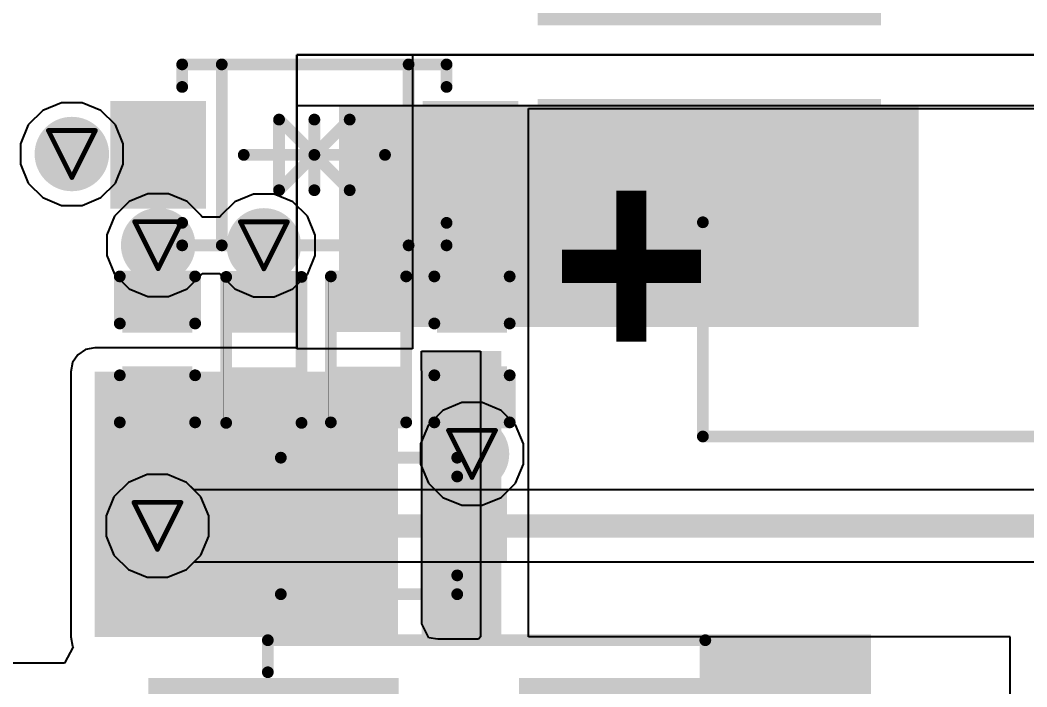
# Model space of a CAD drawing. Header units: inches. Extents: x -6 to 385, y -2 to 102.
# Drawn here: x 4.95 to 15.81, y 29.33 to 36.52 of the extents above; entities that cross this region are included whole.
import ezdxf

# ---------------------------------------------------------------- set-up
doc = ezdxf.new("R2010")
doc.units = ezdxf.units.IN
for name, color, linetype in [('Bottom Layer', 5, 'Continuous'), ('Bottom Overlay', 54, 'Continuous'), ('Bottom Paste', 16, 'Continuous'), ('Bottom Solder', 6, 'Continuous'), ('Drill Drawing', 1, 'Continuous'), ('Layer 1', 16, 'Continuous'), ('Layer 2', 76, 'Continuous'), ('Top Layer', 1, 'Continuous'), ('Top Solder', 216, 'Continuous'), ('Via Holes', 16, 'Continuous')]:
    doc.layers.add(name, color=color, linetype=linetype)
doc.styles.add('Arial Black_Bold', font='', dxfattribs={"height": 0.2})
doc.styles.get('Arial Black_Bold').set_extended_font_data('Arial Black', bold=True)

# ---------------------------------------------------------------- blocks, each defined once
blk = doc.blocks.new('R___0402_B_91')
at = {"layer": 'Bottom Layer'}
for points in [[(-0.2413, 0.3175), (-0.2412999999999999, -0.3175), (-0.6985, -0.3175), (-0.6985, 0.3175)], [(0.6985, 0.3175), (0.6985, -0.3175), (0.2413, -0.3175), (0.2412999999999999, 0.3175)]]:
    blk.add_hatch(color=5, dxfattribs=at).paths.add_polyline_path(points)
at = {"layer": 'Bottom Paste'}
for points in [[(-0.2413, 0.3175), (-0.2412999999999999, -0.3175), (-0.6985, -0.3175), (-0.6985, 0.3175)], [(0.6985, 0.3175), (0.6985, -0.3175), (0.2413, -0.3175), (0.2412999999999999, 0.3175)]]:
    blk.add_hatch(color=16, dxfattribs=at).paths.add_polyline_path(points)
at = {"layer": 'Bottom Solder'}
for points in [[(-0.18629884, 0.37250116), (-0.1862988399999999, -0.37250116), (-0.75350116, -0.37250116), (-0.75350116, 0.37250116)], [(0.75350116, 0.37250116), (0.75350116, -0.37250116), (0.18629884, -0.37250116), (0.1862988399999999, 0.37250116)]]:
    blk.add_hatch(color=6, dxfattribs=at).paths.add_polyline_path(points)
at = {"layer": 'Bottom Overlay'}
for points in [[(-0.7874, 0.4064, 0.127, 0.127, 0), (-0.7874, -0.4064, 0.127, 0.127, 0)], [(-0.7874, 0.4064, 0.127, 0.127, 0), (0.7874, 0.4064, 0.127, 0.127, 0)], [(0.7874, 0.4064, 0.127, 0.127, 0), (0.7874, -0.4064, 0.127, 0.127, 0)], [(-0.8128, 0.4317974599999999, 0.0032258, 0.0032258, 0), (0.8128, 0.4317974599999999, 0.0032258, 0.0032258, 0)], [(-0.7874, -0.4064, 0.127, 0.127, 0), (0.7874, -0.4064, 0.127, 0.127, 0)]]:
    blk.add_lwpolyline(points, format="xyseb", dxfattribs=at)
for points in [[(-0.8191499999999999, 0.4064, 0.0635, 0.0635, 1), (-0.7556499999999999, 0.4064, 0.0635, 0.0635, 1)], [(-0.8191499999999999, 0.4064, 0.0635, 0.0635, 1), (-0.7556499999999999, 0.4064, 0.0635, 0.0635, 1)], [(0.7556499999999999, 0.4064, 0.0635, 0.0635, 1), (0.8191499999999999, 0.4064, 0.0635, 0.0635, 1)], [(0.7556499999999999, 0.4064, 0.0635, 0.0635, 1), (0.8191499999999999, 0.4064, 0.0635, 0.0635, 1)], [(-0.81360518, 0.4317974599999999, 0.0016129, 0.0016129, 1), (-0.8119948199999999, 0.4317974599999999, 0.0016129, 0.0016129, 1)], [(0.8119948199999999, 0.4317974599999999, 0.0016129, 0.0016129, 1), (0.81360518, 0.4317974599999999, 0.0016129, 0.0016129, 1)], [(-0.8191499999999999, -0.4064, 0.0635, 0.0635, 1), (-0.7556499999999999, -0.4064, 0.0635, 0.0635, 1)], [(-0.8191499999999999, -0.4064, 0.0635, 0.0635, 1), (-0.7556499999999999, -0.4064, 0.0635, 0.0635, 1)], [(0.7556499999999999, -0.4064, 0.0635, 0.0635, 1), (0.8191499999999999, -0.4064, 0.0635, 0.0635, 1)], [(0.7556499999999999, -0.4064, 0.0635, 0.0635, 1), (0.8191499999999999, -0.4064, 0.0635, 0.0635, 1)]]:
    blk.add_lwpolyline(points, format="xyseb", close=True, dxfattribs=at)
blk = doc.blocks.new('R___0402_B_92')
at = {"layer": 'Bottom Layer'}
for points in [[(-0.2413, 0.3175), (-0.2412999999999999, -0.3175), (-0.6985, -0.3175), (-0.6985, 0.3175)], [(0.6985, 0.3175), (0.6985, -0.3175), (0.2413, -0.3175), (0.2412999999999999, 0.3175)]]:
    blk.add_hatch(color=5, dxfattribs=at).paths.add_polyline_path(points)
at = {"layer": 'Bottom Paste'}
for points in [[(-0.2413, 0.3175), (-0.2412999999999999, -0.3175), (-0.6985, -0.3175), (-0.6985, 0.3175)], [(0.6985, 0.3175), (0.6985, -0.3175), (0.2413, -0.3175), (0.2412999999999999, 0.3175)]]:
    blk.add_hatch(color=16, dxfattribs=at).paths.add_polyline_path(points)
at = {"layer": 'Bottom Solder'}
for points in [[(-0.18629884, 0.37250116), (-0.1862988399999999, -0.37250116), (-0.75350116, -0.37250116), (-0.75350116, 0.37250116)], [(0.75350116, 0.37250116), (0.75350116, -0.37250116), (0.18629884, -0.37250116), (0.1862988399999999, 0.37250116)]]:
    blk.add_hatch(color=6, dxfattribs=at).paths.add_polyline_path(points)
at = {"layer": 'Bottom Overlay'}
for points in [[(-0.7874, 0.4064, 0.127, 0.127, 0), (-0.7874, -0.4064, 0.127, 0.127, 0)], [(-0.7874, 0.4064, 0.127, 0.127, 0), (0.7874, 0.4064, 0.127, 0.127, 0)], [(0.7874, 0.4064, 0.127, 0.127, 0), (0.7874, -0.4064, 0.127, 0.127, 0)], [(-0.8127974599999999, 0.4318, 0.0032258, 0.0032258, 0), (0.8128, 0.4318, 0.0032258, 0.0032258, 0)], [(-0.7874, -0.4064, 0.127, 0.127, 0), (0.7874, -0.4064, 0.127, 0.127, 0)]]:
    blk.add_lwpolyline(points, format="xyseb", dxfattribs=at)
for points in [[(-0.8191499999999999, 0.4064, 0.0635, 0.0635, 1), (-0.7556499999999999, 0.4064, 0.0635, 0.0635, 1)], [(-0.8191499999999999, 0.4064, 0.0635, 0.0635, 1), (-0.7556499999999999, 0.4064, 0.0635, 0.0635, 1)], [(0.7556499999999999, 0.4064, 0.0635, 0.0635, 1), (0.8191499999999999, 0.4064, 0.0635, 0.0635, 1)], [(0.7556499999999999, 0.4064, 0.0635, 0.0635, 1), (0.8191499999999999, 0.4064, 0.0635, 0.0635, 1)], [(-0.8136026399999999, 0.4318, 0.0016129, 0.0016129, 1), (-0.81199228, 0.4318, 0.0016129, 0.0016129, 1)], [(0.8119948199999999, 0.4318, 0.0016129, 0.0016129, 1), (0.81360518, 0.4318, 0.0016129, 0.0016129, 1)], [(-0.8191499999999999, -0.4064, 0.0635, 0.0635, 1), (-0.7556499999999999, -0.4064, 0.0635, 0.0635, 1)], [(-0.8191499999999999, -0.4064, 0.0635, 0.0635, 1), (-0.7556499999999999, -0.4064, 0.0635, 0.0635, 1)], [(0.7556499999999999, -0.4064, 0.0635, 0.0635, 1), (0.8191499999999999, -0.4064, 0.0635, 0.0635, 1)], [(0.7556499999999999, -0.4064, 0.0635, 0.0635, 1), (0.8191499999999999, -0.4064, 0.0635, 0.0635, 1)]]:
    blk.add_lwpolyline(points, format="xyseb", close=True, dxfattribs=at)
blk = doc.blocks.new('WAFER_PH2_0_2PWB_B_137')
at = {"layer": 'Bottom Layer'}
blk.add_hatch(color=5, dxfattribs=at).paths.add_polyline_path([(0.5000002699999999, -1.09999907), (1.50000081, -1.09999907), (1.50000081, -4.59999969), (0.5000002699999999, -4.59999969)])
at = {"layer": 'Bottom Paste'}
blk.add_hatch(color=16, dxfattribs=at).paths.add_polyline_path([(0.5000002699999999, -1.09999907), (1.50000081, -1.09999907), (1.50000081, -4.59999969), (0.5000002699999999, -4.59999969)])
at = {"layer": 'Bottom Solder'}
for points in [[(-1.60160081, -0.99839907), (-0.3984002699999999, -0.99839907), (-0.3984002699999999, -4.70159969), (-1.60160081, -4.70159969)], [(0.3984002699999999, -0.99839907), (1.60160081, -0.99839907), (1.60160081, -4.70159969), (0.3984002699999999, -4.70159969)]]:
    blk.add_hatch(color=6, dxfattribs=at).paths.add_polyline_path(points)
at = {"layer": 'Bottom Overlay'}
for points in [[(4.0386, -2.921, 0.127, 0.127, 0), (4.0386, 0.8636, 0.127, 0.127, 0)], [(4.0386, -2.921, 0.127, 0.127, 0), (1.7272, -2.921, 0.127, 0.127, 0)]]:
    blk.add_lwpolyline(points, format="xyseb", dxfattribs=at)
for points in [[(1.69545, -2.921, 0.0635, 0.0635, 1), (1.75895, -2.921, 0.0635, 0.0635, 1)], [(4.00685, -2.921, 0.0635, 0.0635, 1), (4.070349999999999, -2.921, 0.0635, 0.0635, 1)], [(4.00685, -2.921, 0.0635, 0.0635, 1), (4.070349999999999, -2.921, 0.0635, 0.0635, 1)]]:
    blk.add_lwpolyline(points, format="xyseb", close=True, dxfattribs=at)
blk = doc.blocks.new('SOD323F_B_138')
at = {"layer": 'Bottom Layer'}
for points in [[(-1.34999984, 0.2999994), (-0.75000104, 0.2999994), (-0.75000104, -0.2999994), (-1.34999984, -0.2999994)], [(0.75000104, 0.2999994), (1.34999984, 0.2999994), (1.34999984, -0.2999994), (0.75000104, -0.2999994)]]:
    blk.add_hatch(color=5, dxfattribs=at).paths.add_polyline_path(points)
at = {"layer": 'Bottom Overlay'}
for points in [[(0.9884409999999999, 0.3812794), (2.1082, 0.3812794), (2.1082, 0.7876793999999999), (0.9884409999999999, 0.7876793999999999)], [(1.42243302, -0.4571999999999999), (2.10823302, -0.4571999999999999), (2.10823302, 0.4064), (1.42243302, 0.4064)], [(0.9884486199999999, -0.7871282199999999), (2.10820762, -0.7871282199999999), (2.10820762, -0.38072822), (0.9884486199999999, -0.38072822)]]:
    blk.add_hatch(color=54, dxfattribs=at).paths.add_polyline_path(points)
at = {"layer": 'Bottom Paste'}
for points in [[(-1.34999984, 0.2999994), (-0.75000104, 0.2999994), (-0.75000104, -0.2999994), (-1.34999984, -0.2999994)], [(0.75000104, 0.2999994), (1.34999984, 0.2999994), (1.34999984, -0.2999994), (0.75000104, -0.2999994)]]:
    blk.add_hatch(color=16, dxfattribs=at).paths.add_polyline_path(points)
at = {"layer": 'Bottom Solder'}
for points in [[(-1.45159984, 0.4015993999999999), (-0.64840104, 0.4015993999999999), (-0.64840104, -0.4015993999999999), (-1.45159984, -0.4015993999999999)], [(0.64840104, 0.4015993999999999), (1.45159984, 0.4015993999999999), (1.45159984, -0.4015993999999999), (0.64840104, -0.4015993999999999)]]:
    blk.add_hatch(color=6, dxfattribs=at).paths.add_polyline_path(points)
at = {"layer": 'Bottom Overlay'}
for points in [[(0.9884409999999999, 0.73660254, 0.127, 0.127, 0), (-0.9143999999999999, 0.73660254, 0.127, 0.127, 0)], [(-0.9143999999999999, 0.73660254, 0.127, 0.127, 0), (-0.9143999999999999, 0.5334, 0.127, 0.127, 0)], [(-0.9143999999999999, -0.5334, 0.127, 0.127, 0), (-0.9143999999999999, -0.7365974599999999, 0.127, 0.127, 0)], [(0.9884409999999999, -0.7365974599999999, 0.127, 0.127, 0), (-0.9143999999999999, -0.7365974599999999, 0.127, 0.127, 0)]]:
    blk.add_lwpolyline(points, format="xyseb", dxfattribs=at)
for points in [[(-0.9461499999999999, 0.73660254, 0.0635, 0.0635, 1), (-0.88265, 0.73660254, 0.0635, 0.0635, 1)], [(-0.9461499999999999, 0.73660254, 0.0635, 0.0635, 1), (-0.88265, 0.73660254, 0.0635, 0.0635, 1)], [(0.9566909999999998, 0.73660254, 0.0635, 0.0635, 1), (1.020191, 0.73660254, 0.0635, 0.0635, 1)], [(-0.9461499999999999, 0.5334, 0.0635, 0.0635, 1), (-0.88265, 0.5334, 0.0635, 0.0635, 1)], [(-0.9461499999999999, -0.5334, 0.0635, 0.0635, 1), (-0.88265, -0.5334, 0.0635, 0.0635, 1)], [(-0.9461499999999999, -0.7365974599999999, 0.0635, 0.0635, 1), (-0.88265, -0.7365974599999999, 0.0635, 0.0635, 1)], [(-0.9461499999999999, -0.7365974599999999, 0.0635, 0.0635, 1), (-0.88265, -0.7365974599999999, 0.0635, 0.0635, 1)], [(0.9566909999999998, -0.7365974599999999, 0.0635, 0.0635, 1), (1.020191, -0.7365974599999999, 0.0635, 0.0635, 1)]]:
    blk.add_lwpolyline(points, format="xyseb", close=True, dxfattribs=at)
blk = doc.blocks.new('SMA_B_145')
at = {"layer": 'Bottom Layer'}
for points in [[(-3.25000112, 0.84999957), (-0.75000104, 0.84999957), (-0.75000104, -0.84999957), (-3.25000112, -0.84999957)], [(0.75000104, 0.84999957), (3.25000112, 0.84999957), (3.25000112, -0.84999957), (0.75000104, -0.84999957)]]:
    blk.add_hatch(color=5, dxfattribs=at).paths.add_polyline_path(points)
at = {"layer": 'Bottom Overlay'}
for points in [[(-4.44501016, -1.42189962), (-3.27801224, -1.42189962), (-3.27801224, 1.42163038), (-4.44501016, 1.42163038)], [(-3.3000188, 0.92402152), (-2.59601716, 0.92402152), (-2.59601716, 1.42190724), (-3.3000188, 1.42190724)], [(-3.29995276, -1.42188946), (-2.59595112, -1.42188946), (-2.59595112, -0.9240037399999999), (-3.29995276, -0.9240037399999999)]]:
    blk.add_hatch(color=54, dxfattribs=at).paths.add_polyline_path(points)
at = {"layer": 'Bottom Paste'}
for points in [[(-3.25000112, 0.84999957), (-0.75000104, 0.84999957), (-0.75000104, -0.84999957), (-3.25000112, -0.84999957)], [(0.75000104, 0.84999957), (3.25000112, 0.84999957), (3.25000112, -0.84999957), (0.75000104, -0.84999957)]]:
    blk.add_hatch(color=16, dxfattribs=at).paths.add_polyline_path(points)
at = {"layer": 'Bottom Solder'}
for points in [[(-3.35160112, 0.95159957), (-0.64840104, 0.95159957), (-0.64840104, -0.95159957), (-3.35160112, -0.95159957)], [(0.64840104, 0.95159957), (3.35160112, 0.95159957), (3.35160112, -0.95159957), (0.64840104, -0.95159957)]]:
    blk.add_hatch(color=6, dxfattribs=at).paths.add_polyline_path(points)
at = {"layer": 'Bottom Overlay'}
for points in [[(2.06121, 1.35770874, 0.127, 0.127, 0), (-2.65811, 1.35770874, 0.127, 0.127, 0)], [(2.06121, 1.35770874, 0.127, 0.127, 0), (2.06121, 1.01219, 0.127, 0.127, 0)], [(2.06121, -1.01219, 0.127, 0.127, 0), (2.06121, -1.35770874, 0.127, 0.127, 0)], [(2.06121, -1.35770874, 0.127, 0.127, 0), (-2.65811, -1.35770874, 0.127, 0.127, 0)]]:
    blk.add_lwpolyline(points, format="xyseb", dxfattribs=at)
for points in [[(-2.68986, 1.35770874, 0.0635, 0.0635, 1), (-2.62636, 1.35770874, 0.0635, 0.0635, 1)], [(2.02946, 1.35770874, 0.0635, 0.0635, 1), (2.09296, 1.35770874, 0.0635, 0.0635, 1)], [(2.02946, 1.35770874, 0.0635, 0.0635, 1), (2.09296, 1.35770874, 0.0635, 0.0635, 1)], [(2.02946, 1.01219, 0.0635, 0.0635, 1), (2.09296, 1.01219, 0.0635, 0.0635, 1)], [(2.02946, -1.01219, 0.0635, 0.0635, 1), (2.09296, -1.01219, 0.0635, 0.0635, 1)], [(-2.68986, -1.35770874, 0.0635, 0.0635, 1), (-2.62636, -1.35770874, 0.0635, 0.0635, 1)], [(2.02946, -1.35770874, 0.0635, 0.0635, 1), (2.09296, -1.35770874, 0.0635, 0.0635, 1)], [(2.02946, -1.35770874, 0.0635, 0.0635, 1), (2.09296, -1.35770874, 0.0635, 0.0635, 1)]]:
    blk.add_lwpolyline(points, format="xyseb", close=True, dxfattribs=at)
blk = doc.blocks.new('SOD_123__B__D____________B_146')
at = {"layer": 'Bottom Layer'}
for points in [[(-1.22004074, -0.5299963999999998), (-2.15003634, -0.5299964), (-2.15003634, 0.5299963999999998), (-1.22004074, 0.5299964)], [(2.15003634, -0.5299963999999998), (1.22004074, -0.5299964), (1.22004074, 0.5299963999999998), (2.15003634, 0.5299964)]]:
    blk.add_hatch(color=5, dxfattribs=at).paths.add_polyline_path(points)
at = {"layer": 'Bottom Paste'}
for points in [[(-1.22004074, -0.5299963999999998), (-2.15003634, -0.5299964), (-2.15003634, 0.5299963999999998), (-1.22004074, 0.5299964)], [(2.15003634, -0.5299963999999998), (1.22004074, -0.5299964), (1.22004074, 0.5299963999999998), (2.15003634, 0.5299964)]]:
    blk.add_hatch(color=16, dxfattribs=at).paths.add_polyline_path(points)
at = {"layer": 'Bottom Solder'}
for points in [[(-1.16924074, -0.5807963999999999), (-2.20083634, -0.5807964000000001), (-2.20083634, 0.5807963999999999), (-1.16924074, 0.5807964000000001)], [(2.20083634, -0.5807963999999999), (1.16924074, -0.5807964000000001), (1.16924074, 0.5807963999999999), (2.20083634, 0.5807964000000001)]]:
    blk.add_hatch(color=6, dxfattribs=at).paths.add_polyline_path(points)
at = {"layer": 'Bottom Overlay'}
for points in [[(-1.42621, 0.9761982, 0.127, 0.127, 0), (-1.42621, 0.7332217999999999, 0.127, 0.127, 0)], [(1.42621, 0.9761982, 0.127, 0.127, 0), (-1.42621, 0.9761982, 0.127, 0.127, 0)], [(-1.0168128, 0.9761982, 0.127, 0.127, 0), (-1.0168128, -0.9761982, 0.127, 0.127, 0)], [(0.9990581999999999, 0.9761982, 0.127, 0.127, 0), (0.9990581999999999, -0.9761982, 0.127, 0.127, 0)], [(1.42621, 0.9761982, 0.127, 0.127, 0), (1.42621, 0.7332217999999999, 0.127, 0.127, 0)], [(0, 0, 0.127, 0.127, 0), (-0.3809999999999999, 0.3809999999999999, 0.127, 0.127, 0)], [(-0.3809999999999999, 0.3809999999999999, 0.127, 0.127, 0), (-0.3809999999999999, -0.3809999999999999, 0.127, 0.127, 0)], [(0, 0.3809999999999999, 0.127, 0.127, 0), (0, -0.3809999999999999, 0.127, 0.127, 0)], [(0.3809999999999999, 0.3809999999999999, 0.127, 0.127, 0), (0, 0, 0.127, 0.127, 0)], [(0.3809999999999999, 0.3809999999999999, 0.127, 0.127, 0), (0.3809999999999999, -0.3809999999999999, 0.127, 0.127, 0)], [(0.7619999999999999, 0, 0.127, 0.127, 0), (-0.7619999999999999, 0, 0.127, 0.127, 0)], [(0, 0, 0.127, 0.127, 0), (-0.3809999999999999, -0.3809999999999999, 0.127, 0.127, 0)], [(0.3809999999999999, -0.3809999999999999, 0.127, 0.127, 0), (0, 0, 0.127, 0.127, 0)], [(-1.42621, -0.7332217999999999, 0.127, 0.127, 0), (-1.42621, -0.9761982, 0.127, 0.127, 0)], [(1.42621, -0.7332217999999999, 0.127, 0.127, 0), (1.42621, -0.9761982, 0.127, 0.127, 0)], [(1.42621, -0.9761982, 0.127, 0.127, 0), (-1.42621, -0.9761982, 0.127, 0.127, 0)]]:
    blk.add_lwpolyline(points, format="xyseb", dxfattribs=at)
for points in [[(-1.45796, 0.9761982, 0.0635, 0.0635, 1), (-1.39446, 0.9761982, 0.0635, 0.0635, 1)], [(-1.45796, 0.9761982, 0.0635, 0.0635, 1), (-1.39446, 0.9761982, 0.0635, 0.0635, 1)], [(-1.0485628, 0.9761982, 0.0635, 0.0635, 1), (-0.9850627999999999, 0.9761982, 0.0635, 0.0635, 1)], [(0.9673082, 0.9761982, 0.0635, 0.0635, 1), (1.0308082, 0.9761982, 0.0635, 0.0635, 1)], [(1.39446, 0.9761982, 0.0635, 0.0635, 1), (1.45796, 0.9761982, 0.0635, 0.0635, 1)], [(1.39446, 0.9761982, 0.0635, 0.0635, 1), (1.45796, 0.9761982, 0.0635, 0.0635, 1)], [(-1.45796, 0.7332217999999999, 0.0635, 0.0635, 1), (-1.39446, 0.7332217999999999, 0.0635, 0.0635, 1)], [(1.39446, 0.7332217999999999, 0.0635, 0.0635, 1), (1.45796, 0.7332217999999999, 0.0635, 0.0635, 1)], [(-0.41275, 0.3809999999999999, 0.0635, 0.0635, 1), (-0.34925, 0.3809999999999999, 0.0635, 0.0635, 1)], [(-0.41275, 0.3809999999999999, 0.0635, 0.0635, 1), (-0.34925, 0.3809999999999999, 0.0635, 0.0635, 1)], [(-0.03175, 0.3809999999999999, 0.0635, 0.0635, 1), (0.03175, 0.3809999999999999, 0.0635, 0.0635, 1)], [(0.34925, 0.3809999999999999, 0.0635, 0.0635, 1), (0.41275, 0.3809999999999999, 0.0635, 0.0635, 1)], [(0.34925, 0.3809999999999999, 0.0635, 0.0635, 1), (0.41275, 0.3809999999999999, 0.0635, 0.0635, 1)], [(-0.79375, 0, 0.0635, 0.0635, 1), (-0.73025, 0, 0.0635, 0.0635, 1)], [(-0.03175, 0, 0.0635, 0.0635, 1), (0.03175, 0, 0.0635, 0.0635, 1)], [(-0.03175, 0, 0.0635, 0.0635, 1), (0.03175, 0, 0.0635, 0.0635, 1)], [(-0.03175, 0, 0.0635, 0.0635, 1), (0.03175, 0, 0.0635, 0.0635, 1)], [(-0.03175, 0, 0.0635, 0.0635, 1), (0.03175, 0, 0.0635, 0.0635, 1)], [(0.73025, 0, 0.0635, 0.0635, 1), (0.79375, 0, 0.0635, 0.0635, 1)], [(-0.41275, -0.3809999999999999, 0.0635, 0.0635, 1), (-0.34925, -0.3809999999999999, 0.0635, 0.0635, 1)], [(-0.41275, -0.3809999999999999, 0.0635, 0.0635, 1), (-0.34925, -0.3809999999999999, 0.0635, 0.0635, 1)], [(-0.03175, -0.3809999999999999, 0.0635, 0.0635, 1), (0.03175, -0.3809999999999999, 0.0635, 0.0635, 1)], [(0.34925, -0.3809999999999999, 0.0635, 0.0635, 1), (0.41275, -0.3809999999999999, 0.0635, 0.0635, 1)], [(0.34925, -0.3809999999999999, 0.0635, 0.0635, 1), (0.41275, -0.3809999999999999, 0.0635, 0.0635, 1)], [(-1.45796, -0.7332217999999999, 0.0635, 0.0635, 1), (-1.39446, -0.7332217999999999, 0.0635, 0.0635, 1)], [(1.39446, -0.7332217999999999, 0.0635, 0.0635, 1), (1.45796, -0.7332217999999999, 0.0635, 0.0635, 1)], [(-1.45796, -0.9761982, 0.0635, 0.0635, 1), (-1.39446, -0.9761982, 0.0635, 0.0635, 1)], [(-1.45796, -0.9761982, 0.0635, 0.0635, 1), (-1.39446, -0.9761982, 0.0635, 0.0635, 1)], [(-1.0485628, -0.9761982, 0.0635, 0.0635, 1), (-0.9850627999999999, -0.9761982, 0.0635, 0.0635, 1)], [(0.9673082, -0.9761982, 0.0635, 0.0635, 1), (1.0308082, -0.9761982, 0.0635, 0.0635, 1)], [(1.39446, -0.9761982, 0.0635, 0.0635, 1), (1.45796, -0.9761982, 0.0635, 0.0635, 1)], [(1.39446, -0.9761982, 0.0635, 0.0635, 1), (1.45796, -0.9761982, 0.0635, 0.0635, 1)]]:
    blk.add_lwpolyline(points, format="xyseb", close=True, dxfattribs=at)
blk = doc.blocks.new('C___0402_B_149')
at = {"layer": 'Bottom Layer'}
for points in [[(-0.2413, 0.3175), (-0.2412999999999999, -0.3175), (-0.6985, -0.3175), (-0.6985, 0.3175)], [(0.6985, 0.31749746), (0.6985, -0.31750254), (0.2413, -0.31750254), (0.2412999999999999, 0.31749746)]]:
    blk.add_hatch(color=5, dxfattribs=at).paths.add_polyline_path(points)
at = {"layer": 'Bottom Paste'}
for points in [[(-0.2413, 0.3175), (-0.2412999999999999, -0.3175), (-0.6985, -0.3175), (-0.6985, 0.3175)], [(0.6985, 0.31749746), (0.6985, -0.31750254), (0.2413, -0.31750254), (0.2412999999999999, 0.31749746)]]:
    blk.add_hatch(color=16, dxfattribs=at).paths.add_polyline_path(points)
at = {"layer": 'Bottom Solder'}
for points in [[(-0.18130012, 0.37749988), (-0.18130012, -0.37749988), (-0.7584998799999999, -0.37749988), (-0.7584998799999999, 0.37749988)], [(0.7584998799999999, 0.37749734), (0.7584998799999999, -0.37750242), (0.18130012, -0.37750242), (0.18130012, 0.37749734)]]:
    blk.add_hatch(color=6, dxfattribs=at).paths.add_polyline_path(points)
at = {"layer": 'Bottom Overlay'}
for points in [[(-0.78740254, -0.40640254, 0.127, 0.127, 0), (-0.78739492, 0.4064, 0.127, 0.127, 0)], [(-0.2794, 0.4064, 0.127, 0.127, 0), (-0.78739492, 0.4064, 0.127, 0.127, 0)], [(0.2794, 0.40639746, 0.127, 0.127, 0), (0.7874, 0.4064, 0.127, 0.127, 0)], [(0.7874, -0.4064, 0.127, 0.127, 0), (0.7874, 0.4064, 0.127, 0.127, 0)], [(-0.78740254, -0.40640254, 0.127, 0.127, 0), (-0.2794, -0.4064, 0.127, 0.127, 0)], [(0.27940254, -0.40640254, 0.127, 0.127, 0), (0.7874, -0.4064, 0.127, 0.127, 0)]]:
    blk.add_lwpolyline(points, format="xyseb", dxfattribs=at)
for points in [[(-0.81914492, 0.4064, 0.0635, 0.0635, 1), (-0.7556449199999999, 0.4064, 0.0635, 0.0635, 1)], [(-0.81914492, 0.4064, 0.0635, 0.0635, 1), (-0.7556449199999999, 0.4064, 0.0635, 0.0635, 1)], [(-0.31115, 0.4064, 0.0635, 0.0635, 1), (-0.24765, 0.4064, 0.0635, 0.0635, 1)], [(0.24765, 0.40639746, 0.0635, 0.0635, 1), (0.31115, 0.40639746, 0.0635, 0.0635, 1)], [(0.7556499999999999, 0.4064, 0.0635, 0.0635, 1), (0.8191499999999999, 0.4064, 0.0635, 0.0635, 1)], [(0.7556499999999999, 0.4064, 0.0635, 0.0635, 1), (0.8191499999999999, 0.4064, 0.0635, 0.0635, 1)], [(-0.8191525399999998, -0.40640254, 0.0635, 0.0635, 1), (-0.75565254, -0.40640254, 0.0635, 0.0635, 1)], [(-0.8191525399999998, -0.40640254, 0.0635, 0.0635, 1), (-0.75565254, -0.40640254, 0.0635, 0.0635, 1)], [(-0.31115, -0.4064, 0.0635, 0.0635, 1), (-0.24765, -0.4064, 0.0635, 0.0635, 1)], [(0.24765254, -0.40640254, 0.0635, 0.0635, 1), (0.31115254, -0.40640254, 0.0635, 0.0635, 1)], [(0.7556499999999999, -0.4064, 0.0635, 0.0635, 1), (0.8191499999999999, -0.4064, 0.0635, 0.0635, 1)], [(0.7556499999999999, -0.4064, 0.0635, 0.0635, 1), (0.8191499999999999, -0.4064, 0.0635, 0.0635, 1)]]:
    blk.add_lwpolyline(points, format="xyseb", close=True, dxfattribs=at)
blk = doc.blocks.new('C___0402_B_161')
at = {"layer": 'Bottom Layer'}
for points in [[(-0.2413, 0.3175), (-0.2412999999999999, -0.3175), (-0.6985, -0.3175), (-0.6985, 0.3175)], [(0.6985, 0.3175), (0.6985, -0.3175), (0.2413, -0.3175), (0.2412999999999999, 0.3175)]]:
    blk.add_hatch(color=5, dxfattribs=at).paths.add_polyline_path(points)
at = {"layer": 'Bottom Paste'}
for points in [[(-0.2413, 0.3175), (-0.2412999999999999, -0.3175), (-0.6985, -0.3175), (-0.6985, 0.3175)], [(0.6985, 0.3175), (0.6985, -0.3175), (0.2413, -0.3175), (0.2412999999999999, 0.3175)]]:
    blk.add_hatch(color=16, dxfattribs=at).paths.add_polyline_path(points)
at = {"layer": 'Bottom Solder'}
for points in [[(-0.18130012, 0.37749988), (-0.18130012, -0.37749988), (-0.7584998799999999, -0.37749988), (-0.7584998799999999, 0.37749988)], [(0.7584998799999999, 0.37749988), (0.7584998799999999, -0.37749988), (0.18130012, -0.37749988), (0.18130012, 0.37749988)]]:
    blk.add_hatch(color=6, dxfattribs=at).paths.add_polyline_path(points)
at = {"layer": 'Bottom Overlay'}
for points in [[(-0.7874, 0.4064, 0.127, 0.127, 0), (-0.7874, -0.4064, 0.127, 0.127, 0)], [(-0.7874, 0.4064, 0.127, 0.127, 0), (-0.2794, 0.4064, 0.127, 0.127, 0)], [(0.2794, 0.4064, 0.127, 0.127, 0), (0.7874, 0.4064, 0.127, 0.127, 0)], [(0.7874, 0.4064, 0.127, 0.127, 0), (0.7874, -0.4064, 0.127, 0.127, 0)], [(-0.7874, -0.4064, 0.127, 0.127, 0), (-0.2794, -0.4064, 0.127, 0.127, 0)], [(0.2794, -0.4064, 0.127, 0.127, 0), (0.7874, -0.4064, 0.127, 0.127, 0)]]:
    blk.add_lwpolyline(points, format="xyseb", dxfattribs=at)
for points in [[(-0.8191499999999999, 0.4064, 0.0635, 0.0635, 1), (-0.7556499999999999, 0.4064, 0.0635, 0.0635, 1)], [(-0.8191499999999999, 0.4064, 0.0635, 0.0635, 1), (-0.7556499999999999, 0.4064, 0.0635, 0.0635, 1)], [(-0.31115, 0.4064, 0.0635, 0.0635, 1), (-0.24765, 0.4064, 0.0635, 0.0635, 1)], [(0.24765, 0.4064, 0.0635, 0.0635, 1), (0.31115, 0.4064, 0.0635, 0.0635, 1)], [(0.7556499999999999, 0.4064, 0.0635, 0.0635, 1), (0.8191499999999999, 0.4064, 0.0635, 0.0635, 1)], [(0.7556499999999999, 0.4064, 0.0635, 0.0635, 1), (0.8191499999999999, 0.4064, 0.0635, 0.0635, 1)], [(-0.8191499999999999, -0.4064, 0.0635, 0.0635, 1), (-0.7556499999999999, -0.4064, 0.0635, 0.0635, 1)], [(-0.8191499999999999, -0.4064, 0.0635, 0.0635, 1), (-0.7556499999999999, -0.4064, 0.0635, 0.0635, 1)], [(-0.31115, -0.4064, 0.0635, 0.0635, 1), (-0.24765, -0.4064, 0.0635, 0.0635, 1)], [(0.24765, -0.4064, 0.0635, 0.0635, 1), (0.31115, -0.4064, 0.0635, 0.0635, 1)], [(0.7556499999999999, -0.4064, 0.0635, 0.0635, 1), (0.8191499999999999, -0.4064, 0.0635, 0.0635, 1)], [(0.7556499999999999, -0.4064, 0.0635, 0.0635, 1), (0.8191499999999999, -0.4064, 0.0635, 0.0635, 1)]]:
    blk.add_lwpolyline(points, format="xyseb", close=True, dxfattribs=at)

msp = doc.modelspace()

# ---------------------------------------------------------------- hatches: boundary and pattern name
at = {"layer": 'Bottom Layer'}
for points in [[(8.3947, 33.2105), (14.6480022, 33.2105), (14.6480022, 35.59799332), (8.3947, 35.59799332)], [(9.2837, 29.83110874), (10.14610112, 29.83110874), (10.14610112, 32.95152414), (9.2837, 32.95152414)], [(5.75830192, 29.86756028), (9.029699999999998, 29.86756028), (9.029699999999998, 32.7279), (5.75830192, 32.7279)]]:
    msp.add_hatch(color=5, dxfattribs=at).paths.add_polyline_path(points)
h = msp.add_hatch(color=5, dxfattribs=at)
edge = h.paths.add_edge_path()
edge.add_arc((5.5118, 35.0774), 0.2999994, 0, 360)
h = msp.add_hatch(color=5, dxfattribs=at)
edge = h.paths.add_edge_path()
edge.add_arc((6.442961459999999, 34.09372912), 0.2999994, 0, 360)
h = msp.add_hatch(color=5, dxfattribs=at)
edge = h.paths.add_edge_path()
edge.add_arc((7.582880439999999, 34.09180126), 0.2999994, 0, 360)
h = msp.add_hatch(color=5, dxfattribs=at)
edge = h.paths.add_edge_path()
edge.add_arc((9.828601119999998, 31.84093708), 0.2999994, 0, 360)
h = msp.add_hatch(color=5, dxfattribs=at)
edge = h.paths.add_edge_path()
edge.add_arc((6.435161119999999, 31.0642), 0.2999994, 0, 360)
at = {"layer": 'Bottom Solder'}
h = msp.add_hatch(color=6, dxfattribs=at)
edge = h.paths.add_edge_path()
edge.add_arc((5.5118, 35.0774), 0.4015993999999999, 0, 360)
h = msp.add_hatch(color=6, dxfattribs=at)
edge = h.paths.add_edge_path()
edge.add_arc((6.442961459999999, 34.09372912), 0.4015993999999999, 0, 360)
h = msp.add_hatch(color=6, dxfattribs=at)
edge = h.paths.add_edge_path()
edge.add_arc((7.582880439999999, 34.09180126), 0.4015993999999999, 0, 360)
h = msp.add_hatch(color=6, dxfattribs=at)
edge = h.paths.add_edge_path()
edge.add_arc((9.828601119999998, 31.84093708), 0.4015993999999999, 0, 360)
h = msp.add_hatch(color=6, dxfattribs=at)
edge = h.paths.add_edge_path()
edge.add_arc((6.435161119999999, 31.0642), 0.4015993999999999, 0, 360)
at = {"layer": 'Layer 1'}
h = msp.add_hatch(color=16, dxfattribs=at)
edge = h.paths.add_edge_path()
edge.add_arc((5.5118, 35.0774), 0.2999994, 0, 360)
h = msp.add_hatch(color=16, dxfattribs=at)
edge = h.paths.add_edge_path()
edge.add_arc((6.442961459999999, 34.09372912), 0.2999994, 0, 360)
h = msp.add_hatch(color=16, dxfattribs=at)
edge = h.paths.add_edge_path()
edge.add_arc((7.582880439999999, 34.09180126), 0.2999994, 0, 360)
h = msp.add_hatch(color=16, dxfattribs=at)
edge = h.paths.add_edge_path()
edge.add_arc((9.828601119999998, 31.84093708), 0.2999994, 0, 360)
h = msp.add_hatch(color=16, dxfattribs=at)
edge = h.paths.add_edge_path()
edge.add_arc((6.435161119999999, 31.0642), 0.2999994, 0, 360)
at = {"layer": 'Layer 2'}
h = msp.add_hatch(color=76, dxfattribs=at)
edge = h.paths.add_edge_path()
edge.add_arc((5.5118, 35.0774), 0.2999994, 0, 360)
h = msp.add_hatch(color=76, dxfattribs=at)
edge = h.paths.add_edge_path()
edge.add_arc((6.442961459999999, 34.09372912), 0.2999994, 0, 360)
h = msp.add_hatch(color=76, dxfattribs=at)
edge = h.paths.add_edge_path()
edge.add_arc((7.582880439999999, 34.09180126), 0.2999994, 0, 360)
h = msp.add_hatch(color=76, dxfattribs=at)
edge = h.paths.add_edge_path()
edge.add_arc((9.828601119999998, 31.84093708), 0.2999994, 0, 360)
h = msp.add_hatch(color=76, dxfattribs=at)
edge = h.paths.add_edge_path()
edge.add_arc((6.435161119999999, 31.0642), 0.2999994, 0, 360)
at = {"layer": 'Top Layer'}
h = msp.add_hatch(color=1, dxfattribs=at)
edge = h.paths.add_edge_path()
edge.add_arc((5.5118, 35.0774), 0.2999994, 0, 360)
h = msp.add_hatch(color=1, dxfattribs=at)
edge = h.paths.add_edge_path()
edge.add_arc((6.442961459999999, 34.09372912), 0.2999994, 0, 360)
h = msp.add_hatch(color=1, dxfattribs=at)
edge = h.paths.add_edge_path()
edge.add_arc((7.582880439999999, 34.09180126), 0.2999994, 0, 360)
h = msp.add_hatch(color=1, dxfattribs=at)
edge = h.paths.add_edge_path()
edge.add_arc((9.828601119999998, 31.84093708), 0.2999994, 0, 360)
h = msp.add_hatch(color=1, dxfattribs=at)
edge = h.paths.add_edge_path()
edge.add_arc((6.435161119999999, 31.0642), 0.2999994, 0, 360)
at = {"layer": 'Top Solder'}
h = msp.add_hatch(color=216, dxfattribs=at)
edge = h.paths.add_edge_path()
edge.add_arc((5.5118, 35.0774), 0.4015993999999999, 0, 360)
h = msp.add_hatch(color=216, dxfattribs=at)
edge = h.paths.add_edge_path()
edge.add_arc((6.442961459999999, 34.09372912), 0.4015993999999999, 0, 360)
h = msp.add_hatch(color=216, dxfattribs=at)
edge = h.paths.add_edge_path()
edge.add_arc((7.582880439999999, 34.09180126), 0.4015993999999999, 0, 360)
h = msp.add_hatch(color=216, dxfattribs=at)
edge = h.paths.add_edge_path()
edge.add_arc((9.828601119999998, 31.84093708), 0.4015993999999999, 0, 360)
h = msp.add_hatch(color=216, dxfattribs=at)
edge = h.paths.add_edge_path()
edge.add_arc((6.435161119999999, 31.0642), 0.4015993999999999, 0, 360)
at = {"layer": 'Via Holes'}
h = msp.add_hatch(color=7, dxfattribs=at)
edge = h.paths.add_edge_path()
edge.add_arc((5.5118, 35.0774), 0.1499997, 0, 360)
h = msp.add_hatch(color=7, dxfattribs=at)
edge = h.paths.add_edge_path()
edge.add_arc((6.442961459999999, 34.09372912), 0.1499997, 0, 360)
h = msp.add_hatch(color=7, dxfattribs=at)
edge = h.paths.add_edge_path()
edge.add_arc((7.582880439999999, 34.09180126), 0.1499997, 0, 360)
h = msp.add_hatch(color=7, dxfattribs=at)
edge = h.paths.add_edge_path()
edge.add_arc((9.828601119999998, 31.84093708), 0.1499997, 0, 360)
h = msp.add_hatch(color=7, dxfattribs=at)
edge = h.paths.add_edge_path()
edge.add_arc((6.435161119999999, 31.0642), 0.1499997, 0, 360)

# ---------------------------------------------------------------- linework, layer by layer
at = {"layer": 'Bottom Layer'}
for p, q in [((7.9375, 32.97528584), (7.9375, 36.14833512)), ((7.9375, 36.14833512), (9.186964099999999, 36.14833512)), ((7.9375, 35.59799586), (7.9375, 36.14833512)), ((7.9375, 36.14833512), (27.1239234, 36.14833512)), ((25.84973494, 36.14833512), (7.9375, 36.14833512)), ((7.9375, 36.14833512), (7.9375, 35.59799586)), ((9.186964099999999, 36.14833512), (9.186964099999999, 32.97528584)), ((27.1239234, 35.59799586), (7.9375, 35.59799586)), ((7.9375, 35.59799586), (7.9375, 32.98687586)), ((10.43720036, 29.86756028), (10.43720036, 35.568001)), ((10.43720036, 35.568001), (25.84973494, 35.568001)), ((5.57517808, 32.91102384), (5.519039, 32.82700572)), ((5.659196199999999, 32.96716292), (5.57517808, 32.91102384)), ((5.75830192, 32.98687586), (5.659196199999999, 32.96716292)), ((7.9375, 32.98687586), (5.75830192, 32.98687586)), ((9.186964099999999, 32.97528584), (7.9375, 32.97528584)), ((9.2837, 32.75291645999999), (9.2837, 32.95152414)), ((9.2837, 32.95152414), (9.91924864, 32.95152414)), ((9.91924864, 32.95152414), (9.91924864, 29.86756282)), ((5.519039, 32.82700572), (5.49932606, 32.7279)), ((5.49932606, 32.7279), (5.49932606, 29.86756028)), ((9.28867586, 32.7279), (9.2837, 32.75291645999999)), ((9.28867586, 30.00652114), (9.28867586, 32.7279)), ((9.3623257, 29.85638428), (9.28867586, 30.00652114)), ((5.49932606, 29.86756028), (5.519039, 29.76845456)), ((9.91924864, 29.86756282), (9.89773992, 29.84135256)), ((15.6341826, 29.86756028), (10.43720036, 29.86756028)), ((15.6341826, 27.65215196), (15.6341826, 29.86756028)), ((5.52456858, 29.7601767), (5.43224974, 29.5823767)), ((5.519039, 29.76845456), (5.52456858, 29.7601767)), ((9.46137554, 29.84135256), (9.3623257, 29.85638428)), ((9.89773992, 29.84135256), (9.46137554, 29.84135256)), ((5.43224974, 29.5823767), (4.797747579999999, 29.5823767))]:
    msp.add_line(p, q, dxfattribs=at)
for points in [[(9.81655136, 32.3706236, 0.508, 0.508, 0), (9.82210888, 32.37618112, 0.508, 0.508, 0)], [(9.81655136, 31.07624976, 0.508, 0.508, 0), (9.81655136, 32.3706236, 0.508, 0.508, 0)], [(9.82210888, 32.49280776, 0.3809999999999999, 0.3809999999999999, 0), (9.828601119999998, 32.4993, 0.3809999999999999, 0.3809999999999999, 0)], [(9.82210888, 32.37618112, 0.3809999999999999, 0.3809999999999999, 0), (9.82210888, 32.49280776, 0.3809999999999999, 0.3809999999999999, 0)], [(7.33161348, 31.0642, 0.508, 0.508, 0), (7.427056519999999, 31.15964304, 0.508, 0.508, 0)], [(7.427056519999999, 31.15964304, 0.508, 0.508, 0), (7.52249956, 31.0642, 0.508, 0.508, 0)], [(6.435161119999999, 31.0642, 0.508, 0.508, 0), (7.33161348, 31.0642, 0.508, 0.508, 0)], [(9.8045016, 31.0642, 0.3809999999999999, 0.3809999999999999, 0), (9.81655136, 31.07624976, 0.3809999999999999, 0.3809999999999999, 0)]]:
    msp.add_lwpolyline(points, format="xyseb", dxfattribs=at)
for points in [[(9.68955136, 32.3706236, 0.254, 0.254, 1), (9.943551359999999, 32.3706236, 0.254, 0.254, 1)], [(9.68955136, 32.3706236, 0.254, 0.254, 1), (9.943551359999999, 32.3706236, 0.254, 0.254, 1)], [(9.69510888, 32.37618112, 0.254, 0.254, 1), (9.94910888, 32.37618112, 0.254, 0.254, 1)], [(9.72685888, 32.49280776, 0.1905, 0.1905, 1), (9.91735888, 32.49280776, 0.1905, 0.1905, 1)], [(9.72685888, 32.49280776, 0.1905, 0.1905, 1), (9.91735888, 32.49280776, 0.1905, 0.1905, 1)], [(9.73335112, 32.4993, 0.1905, 0.1905, 1), (9.92385112, 32.4993, 0.1905, 0.1905, 1)], [(9.72685888, 32.37618112, 0.1905, 0.1905, 1), (9.91735888, 32.37618112, 0.1905, 0.1905, 1)], [(7.300056519999999, 31.15964304, 0.254, 0.254, 1), (7.55405652, 31.15964304, 0.254, 0.254, 1)], [(7.300056519999999, 31.15964304, 0.254, 0.254, 1), (7.55405652, 31.15964304, 0.254, 0.254, 1)], [(6.30816112, 31.0642, 0.254, 0.254, 1), (6.56216112, 31.0642, 0.254, 0.254, 1)], [(7.20461348, 31.0642, 0.254, 0.254, 1), (7.45861348, 31.0642, 0.254, 0.254, 1)], [(7.20461348, 31.0642, 0.254, 0.254, 1), (7.45861348, 31.0642, 0.254, 0.254, 1)], [(7.39549956, 31.0642, 0.254, 0.254, 1), (7.64949956, 31.0642, 0.254, 0.254, 1)], [(9.68955136, 31.07624976, 0.254, 0.254, 1), (9.943551359999999, 31.07624976, 0.254, 0.254, 1)], [(9.709251599999998, 31.0642, 0.1905, 0.1905, 1), (9.899751599999998, 31.0642, 0.1905, 0.1905, 1)], [(9.72130136, 31.07624976, 0.1905, 0.1905, 1), (9.911801359999998, 31.07624976, 0.1905, 0.1905, 1)]]:
    msp.add_lwpolyline(points, format="xyseb", close=True, dxfattribs=at)
at = {"layer": 'Drill Drawing'}
for points in [[(5.2578, 35.3314, 0.0508, 0.0508, 0), (5.7658, 35.3314, 0.0508, 0.0508, 0)], [(5.2578, 35.3314, 0.0508, 0.0508, 0), (5.5118, 34.8234, 0.0508, 0.0508, 0)], [(5.5118, 34.8234, 0.0508, 0.0508, 0), (5.7658, 35.3314, 0.0508, 0.0508, 0)], [(6.18896146, 34.34772912, 0.0508, 0.0508, 0), (6.69696146, 34.34772912, 0.0508, 0.0508, 0)], [(6.18896146, 34.34772912, 0.0508, 0.0508, 0), (6.442961459999999, 33.83972911999999, 0.0508, 0.0508, 0)], [(6.442961459999999, 33.83972911999999, 0.0508, 0.0508, 0), (6.69696146, 34.34772912, 0.0508, 0.0508, 0)], [(7.328880439999999, 34.34580126, 0.0508, 0.0508, 0), (7.83688044, 34.34580126, 0.0508, 0.0508, 0)], [(7.328880439999999, 34.34580126, 0.0508, 0.0508, 0), (7.582880439999999, 33.83780126, 0.0508, 0.0508, 0)], [(7.582880439999999, 33.83780126, 0.0508, 0.0508, 0), (7.83688044, 34.34580126, 0.0508, 0.0508, 0)], [(9.574601119999999, 32.09493708, 0.0508, 0.0508, 0), (10.08260112, 32.09493708, 0.0508, 0.0508, 0)], [(9.574601119999999, 32.09493708, 0.0508, 0.0508, 0), (9.828601119999998, 31.58693708, 0.0508, 0.0508, 0)], [(9.828601119999998, 31.58693708, 0.0508, 0.0508, 0), (10.08260112, 32.09493708, 0.0508, 0.0508, 0)], [(6.18116112, 31.3182, 0.0508, 0.0508, 0), (6.68916112, 31.3182, 0.0508, 0.0508, 0)], [(6.18116112, 31.3182, 0.0508, 0.0508, 0), (6.435161119999999, 30.8102, 0.0508, 0.0508, 0)], [(6.435161119999999, 30.8102, 0.0508, 0.0508, 0), (6.68916112, 31.3182, 0.0508, 0.0508, 0)]]:
    msp.add_lwpolyline(points, format="xyseb", dxfattribs=at)
for points in [[(5.2451, 35.3314, 0.0254, 0.0254, 1), (5.270499999999999, 35.3314, 0.0254, 0.0254, 1)], [(5.2451, 35.3314, 0.0254, 0.0254, 1), (5.270499999999999, 35.3314, 0.0254, 0.0254, 1)], [(5.7531, 35.3314, 0.0254, 0.0254, 1), (5.7785, 35.3314, 0.0254, 0.0254, 1)], [(5.7531, 35.3314, 0.0254, 0.0254, 1), (5.7785, 35.3314, 0.0254, 0.0254, 1)], [(5.499099999999999, 34.8234, 0.0254, 0.0254, 1), (5.5245, 34.8234, 0.0254, 0.0254, 1)], [(5.499099999999999, 34.8234, 0.0254, 0.0254, 1), (5.5245, 34.8234, 0.0254, 0.0254, 1)], [(6.17626146, 34.34772912, 0.0254, 0.0254, 1), (6.20166146, 34.34772912, 0.0254, 0.0254, 1)], [(6.17626146, 34.34772912, 0.0254, 0.0254, 1), (6.20166146, 34.34772912, 0.0254, 0.0254, 1)], [(6.68426146, 34.34772912, 0.0254, 0.0254, 1), (6.70966146, 34.34772912, 0.0254, 0.0254, 1)], [(6.68426146, 34.34772912, 0.0254, 0.0254, 1), (6.70966146, 34.34772912, 0.0254, 0.0254, 1)], [(7.316180439999999, 34.34580126, 0.0254, 0.0254, 1), (7.341580439999999, 34.34580126, 0.0254, 0.0254, 1)], [(7.316180439999999, 34.34580126, 0.0254, 0.0254, 1), (7.341580439999999, 34.34580126, 0.0254, 0.0254, 1)], [(7.824180439999999, 34.34580126, 0.0254, 0.0254, 1), (7.84958044, 34.34580126, 0.0254, 0.0254, 1)], [(7.824180439999999, 34.34580126, 0.0254, 0.0254, 1), (7.84958044, 34.34580126, 0.0254, 0.0254, 1)], [(6.43026146, 33.83972911999999, 0.0254, 0.0254, 1), (6.455661459999999, 33.83972911999999, 0.0254, 0.0254, 1)], [(6.43026146, 33.83972911999999, 0.0254, 0.0254, 1), (6.455661459999999, 33.83972911999999, 0.0254, 0.0254, 1)], [(7.57018044, 33.83780126, 0.0254, 0.0254, 1), (7.595580439999999, 33.83780126, 0.0254, 0.0254, 1)], [(7.57018044, 33.83780126, 0.0254, 0.0254, 1), (7.595580439999999, 33.83780126, 0.0254, 0.0254, 1)], [(9.561901119999998, 32.09493708, 0.0254, 0.0254, 1), (9.58730112, 32.09493708, 0.0254, 0.0254, 1)], [(9.561901119999998, 32.09493708, 0.0254, 0.0254, 1), (9.58730112, 32.09493708, 0.0254, 0.0254, 1)], [(10.06990112, 32.09493708, 0.0254, 0.0254, 1), (10.09530112, 32.09493708, 0.0254, 0.0254, 1)], [(10.06990112, 32.09493708, 0.0254, 0.0254, 1), (10.09530112, 32.09493708, 0.0254, 0.0254, 1)], [(9.81590112, 31.58693708, 0.0254, 0.0254, 1), (9.841301119999999, 31.58693708, 0.0254, 0.0254, 1)], [(9.81590112, 31.58693708, 0.0254, 0.0254, 1), (9.841301119999999, 31.58693708, 0.0254, 0.0254, 1)], [(6.16846112, 31.3182, 0.0254, 0.0254, 1), (6.19386112, 31.3182, 0.0254, 0.0254, 1)], [(6.16846112, 31.3182, 0.0254, 0.0254, 1), (6.19386112, 31.3182, 0.0254, 0.0254, 1)], [(6.67646112, 31.3182, 0.0254, 0.0254, 1), (6.701861119999999, 31.3182, 0.0254, 0.0254, 1)], [(6.67646112, 31.3182, 0.0254, 0.0254, 1), (6.701861119999999, 31.3182, 0.0254, 0.0254, 1)], [(6.422461119999999, 30.8102, 0.0254, 0.0254, 1), (6.44786112, 30.8102, 0.0254, 0.0254, 1)], [(6.422461119999999, 30.8102, 0.0254, 0.0254, 1), (6.44786112, 30.8102, 0.0254, 0.0254, 1)]]:
    msp.add_lwpolyline(points, format="xyseb", close=True, dxfattribs=at)
at = {"layer": 'Layer 1'}
for p, q in [((6.32496322, 31.61819939999999), (6.121346659999999, 31.5338587)), ((6.54535902, 31.61819939999999), (6.32496322, 31.61819939999999)), ((6.74897558, 31.5338587), (6.54535902, 31.61819939999999)), ((6.121346659999999, 31.5338587), (5.96550242, 31.37801446)), ((6.90481982, 31.37801446), (6.74897558, 31.5338587)), ((5.96550242, 31.37801446), (5.88116172, 31.1743979)), ((6.98916052, 31.1743979), (6.90481982, 31.37801446)), ((5.88116172, 31.1743979), (5.88116172, 30.9540021)), ((6.98916052, 30.9540021), (6.98916052, 31.1743979)), ((5.88116172, 30.9540021), (5.96550242, 30.75038554)), ((6.90481982, 30.75038554), (6.98916052, 30.9540021)), ((5.96550242, 30.75038554), (6.121346659999999, 30.5945413)), ((6.74897558, 30.5945413), (6.90481982, 30.75038554)), ((6.121346659999999, 30.5945413), (6.32496322, 30.5102006)), ((6.54535902, 30.5102006), (6.74897558, 30.5945413)), ((6.32496322, 30.5102006), (6.54535902, 30.5102006))]:
    msp.add_line(p, q, dxfattribs=at)
at = {"layer": 'Layer 2'}
for p, q in [((5.4016021, 35.6313994), (5.197985539999999, 35.54705869999999)), ((5.621997899999999, 35.6313994), (5.4016021, 35.6313994)), ((5.82561446, 35.54705869999999), (5.621997899999999, 35.6313994)), ((5.197985539999999, 35.54705869999999), (5.0421413, 35.39121446)), ((5.981458699999999, 35.39121446), (5.82561446, 35.54705869999999)), ((5.0421413, 35.39121446), (4.9578006, 35.1875979)), ((6.0657994, 35.1875979), (5.981458699999999, 35.39121446)), ((4.9578006, 35.1875979), (4.9578006, 34.96720209999999)), ((6.0657994, 34.96720209999999), (6.0657994, 35.1875979)), ((4.9578006, 34.96720209999999), (5.0421413, 34.76358553999999)), ((5.981458699999999, 34.76358553999999), (6.0657994, 34.96720209999999)), ((5.0421413, 34.76358553999999), (5.197985539999999, 34.6077413)), ((5.82561446, 34.6077413), (5.981458699999999, 34.76358553999999)), ((6.332763559999999, 34.64772851999999), (6.129147, 34.56338782)), ((6.55315936, 34.64772851999999), (6.332763559999999, 34.64772851999999)), ((6.75677592, 34.56338782), (6.55315936, 34.64772851999999)), ((7.47268254, 34.64580066), (7.269065979999999, 34.56145996)), ((7.69307834, 34.64580066), (7.47268254, 34.64580066)), ((7.896694899999999, 34.56145996), (7.69307834, 34.64580066)), ((5.197985539999999, 34.6077413), (5.4016021, 34.5234006)), ((5.621997899999999, 34.5234006), (5.82561446, 34.6077413)), ((6.129147, 34.56338782), (5.973302759999999, 34.40754358)), ((6.91262016, 34.40754358), (6.75677592, 34.56338782)), ((7.269065979999999, 34.56145996), (7.11322174, 34.40561572)), ((8.05253914, 34.40561572), (7.896694899999999, 34.56145996)), ((5.4016021, 34.5234006), (5.621997899999999, 34.5234006)), ((5.973302759999999, 34.40754358), (5.88896206, 34.20392701999999)), ((6.917095639999999, 34.39674096), (6.91262016, 34.40754358)), ((7.10954636, 34.39674096), (6.917095639999999, 34.39674096)), ((7.11322174, 34.40561572), (7.10954636, 34.39674096)), ((8.13687984, 34.20199916), (8.05253914, 34.40561572)), ((5.88896206, 34.20392701999999), (5.88896206, 33.98353122)), ((8.13687984, 33.98160336), (8.13687984, 34.20199916)), ((5.88896206, 33.98353122), (5.973302759999999, 33.77991466)), ((8.05253914, 33.7779868), (8.13687984, 33.98160336)), ((5.973302759999999, 33.77991466), (6.129147, 33.62407042)), ((6.75677592, 33.62407042), (6.91262016, 33.77991466)), ((6.91262016, 33.77991466), (6.91629554, 33.78878942)), ((6.91629554, 33.78878942), (7.10874626, 33.78878942)), ((7.10874626, 33.78878942), (7.11322174, 33.7779868)), ((7.11322174, 33.7779868), (7.269065979999999, 33.62214256)), ((7.896694899999999, 33.62214256), (8.05253914, 33.7779868)), ((6.129147, 33.62407042), (6.332763559999999, 33.53972972)), ((6.55315936, 33.53972972), (6.75677592, 33.62407042)), ((7.269065979999999, 33.62214256), (7.47268254, 33.53780185999999)), ((7.69307834, 33.53780185999999), (7.896694899999999, 33.62214256)), ((6.332763559999999, 33.53972972), (6.55315936, 33.53972972)), ((7.47268254, 33.53780185999999), (7.69307834, 33.53780185999999)), ((9.71840322, 32.39493648), (9.514786659999999, 32.31059578)), ((9.93879902, 32.39493648), (9.71840322, 32.39493648)), ((10.14241558, 32.31059578), (9.93879902, 32.39493648)), ((9.514786659999999, 32.31059578), (9.35894242, 32.15475154)), ((10.29825982, 32.15475154), (10.14241558, 32.31059578)), ((9.35894242, 32.15475154), (9.27460172, 31.95113498)), ((10.38260052, 31.95113498), (10.29825982, 32.15475154)), ((9.27460172, 31.95113498), (9.27460172, 31.73073918)), ((10.38260052, 31.73073918), (10.38260052, 31.95113498)), ((9.27460172, 31.73073918), (9.35894242, 31.52712262)), ((10.29825982, 31.52712262), (10.38260052, 31.73073918)), ((6.32496322, 31.61819939999999), (6.121346659999999, 31.5338587)), ((6.54535902, 31.61819939999999), (6.32496322, 31.61819939999999)), ((6.74897558, 31.5338587), (6.54535902, 31.61819939999999)), ((6.121346659999999, 31.5338587), (5.96550242, 31.37801446)), ((6.90481982, 31.37801446), (6.74897558, 31.5338587)), ((9.35894242, 31.52712262), (9.514786659999999, 31.37127838)), ((10.14241558, 31.37127838), (10.29825982, 31.52712262)), ((5.96550242, 31.37801446), (5.88116172, 31.1743979)), ((6.98916052, 31.1743979), (6.90481982, 31.37801446)), ((9.514786659999999, 31.37127838), (9.71840322, 31.28693768)), ((9.71840322, 31.28693768), (9.93879902, 31.28693768)), ((9.93879902, 31.28693768), (10.14241558, 31.37127838)), ((5.88116172, 31.1743979), (5.88116172, 30.9540021)), ((6.98916052, 30.9540021), (6.98916052, 31.1743979)), ((5.88116172, 30.9540021), (5.96550242, 30.75038554)), ((6.90481982, 30.75038554), (6.98916052, 30.9540021)), ((5.96550242, 30.75038554), (6.121346659999999, 30.5945413)), ((6.74897558, 30.5945413), (6.90481982, 30.75038554)), ((6.121346659999999, 30.5945413), (6.32496322, 30.5102006)), ((6.54535902, 30.5102006), (6.74897558, 30.5945413)), ((6.32496322, 30.5102006), (6.54535902, 30.5102006))]:
    msp.add_line(p, q, dxfattribs=at)
at = {"layer": 'Top Layer'}
for p, q in [((6.32496322, 31.61819939999999), (6.121346659999999, 31.5338587)), ((6.54535902, 31.61819939999999), (6.32496322, 31.61819939999999)), ((6.74897558, 31.5338587), (6.54535902, 31.61819939999999)), ((6.121346659999999, 31.5338587), (5.96550242, 31.37801446)), ((6.830169219999999, 31.45266506), (6.74897558, 31.5338587)), ((24.6532908, 31.45266506), (6.830169219999999, 31.45266506)), ((5.96550242, 31.37801446), (5.88116172, 31.1743979)), ((5.88116172, 31.1743979), (5.88116172, 30.9540021)), ((5.88116172, 30.9540021), (5.96550242, 30.75038554)), ((5.96550242, 30.75038554), (6.121346659999999, 30.5945413)), ((6.74897558, 30.5945413), (6.830169219999999, 30.67573494)), ((6.830169219999999, 30.67573494), (24.49238434, 30.67573494)), ((6.121346659999999, 30.5945413), (6.32496322, 30.5102006)), ((6.54535902, 30.5102006), (6.74897558, 30.5945413)), ((6.32496322, 30.5102006), (6.54535902, 30.5102006))]:
    msp.add_line(p, q, dxfattribs=at)
msp.add_lwpolyline([(6.435161119999999, 31.0642, 0.254, 0.254, 0), (24.6532908, 31.0642, 0.254, 0.254, 0)], format="xyseb", dxfattribs=at)
msp.add_lwpolyline([(6.37166112, 31.0642, 0.127, 0.127, 1), (6.49866112, 31.0642, 0.127, 0.127, 1)], format="xyseb", close=True, dxfattribs=at)

# ---------------------------------------------------------------- block references
for name, p, rotation in [('WAFER_PH2_0_2PWB_B_137', (15.24, 36.068), 270), ('SOD_123__B__D____________B_146', (8.128, 35.06799946), 180), ('C___0402_B_149', (6.43516366, 32.9692), 270), ('R___0402_B_91', (7.582880439999999, 32.96353834), 90), ('R___0402_B_92', (8.712200000000001, 32.9692), 90), ('C___0402_B_161', (9.828601119999998, 32.9692), 90), ('SOD323F_B_138', (8.75450116, 31.0642), 180), ('SMA_B_145', (9.68719932, 28.4734), 180)]:
    msp.add_blockref(name, p, dxfattribs=dict(rotation=rotation))

# ---------------------------------------------------------------- texts
at = {"layer": 'Bottom Overlay', "style": 'Arial Black_Bold', "text_generation_flag": 2}
msp.add_text('+', height=2.032, rotation=270, dxfattribs=at).set_placement((10.5654094, 32.91673884))

doc.saveas('drawing.dxf')
